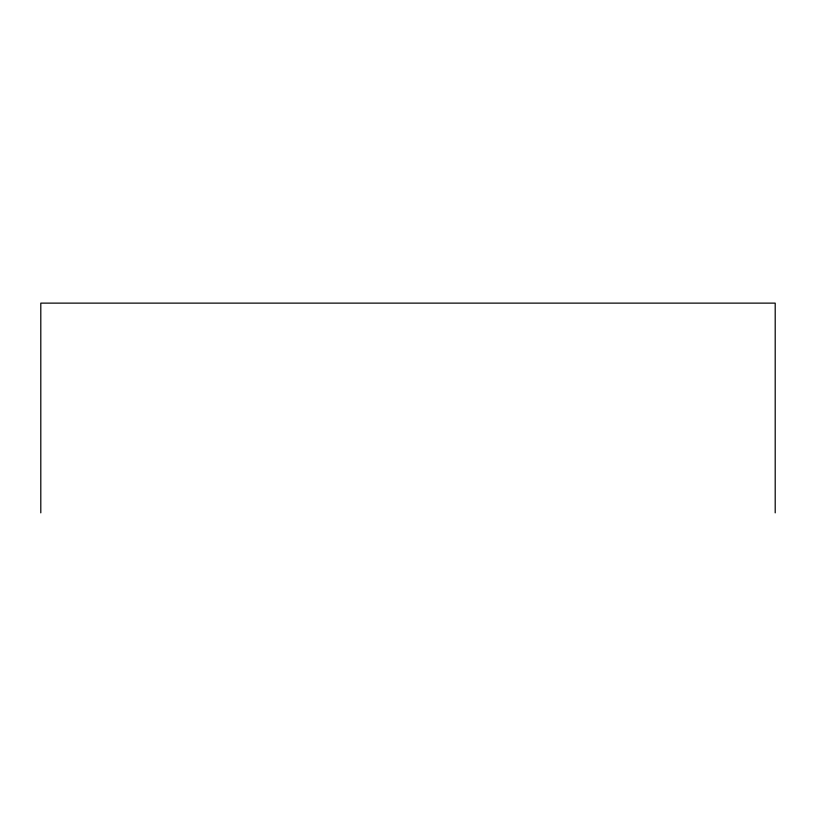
<?xml version="1.0" encoding="UTF-8"?>
<svg xmlns="http://www.w3.org/2000/svg" width="816" height="816" viewBox="0 0 816 816"><rect width="100%" height="100%" fill="white"/><g stroke="black" fill="none" stroke-linecap="round" stroke-linejoin="round"><path stroke-width="1.22" d="M775.2 512.876L775.2 303.124L40.8 303.124L40.8 512.876"/></g></svg>
